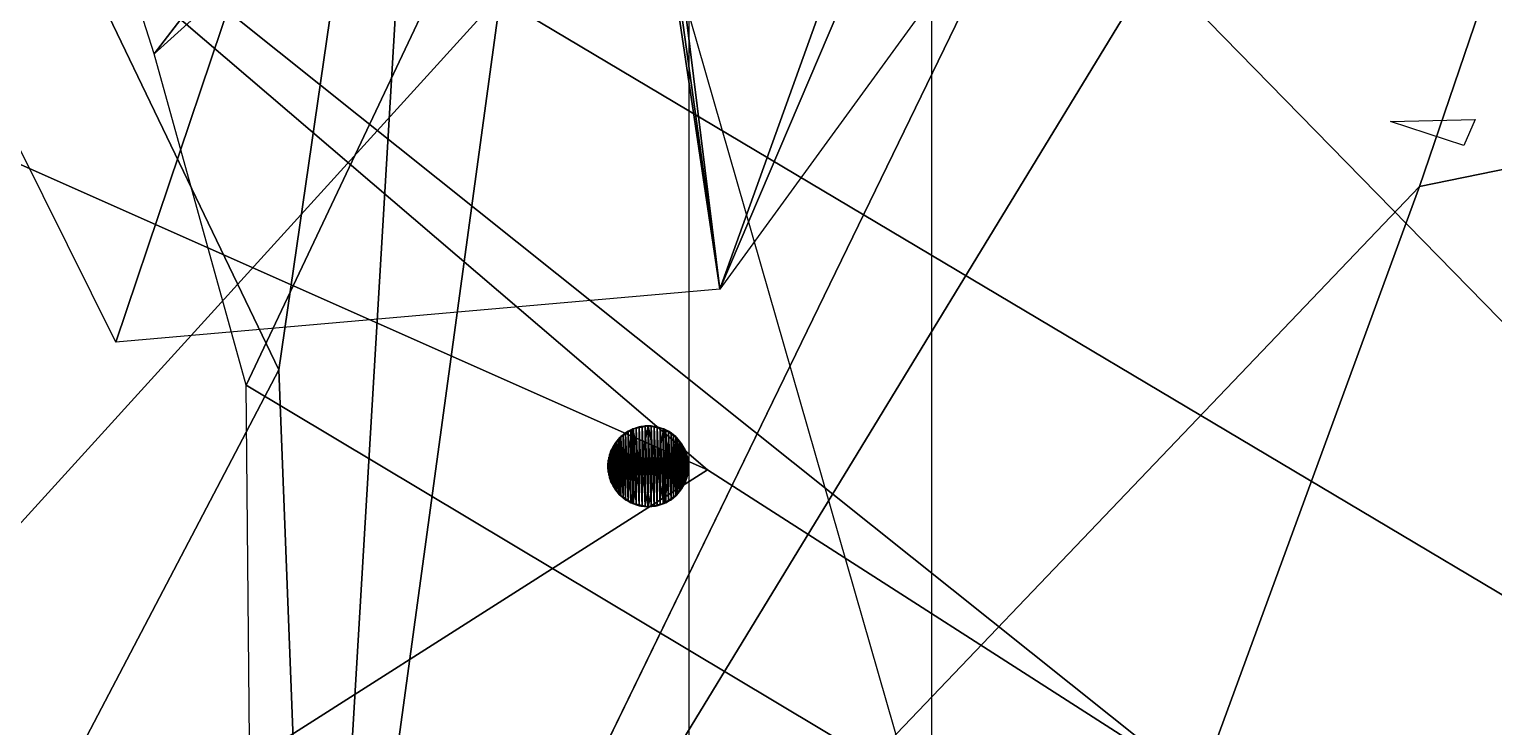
# Model space of a CAD drawing. Extents: x -1989 to 1557, y -2316 to 1157.
# Drawn here: x -115.8 to -25.2, y -1929.9 to -1886.8 of the extents above; entities that cross this region are included whole.
import ezdxf

# ---------------------------------------------------------------- set-up
doc = ezdxf.new("R2010")
doc.units = 0
doc.layers.get('0').update_dxf_attribs({"color": 13, "linetype": 'CONTINUOUS'})
doc.layers.add('COLUMN', color=5, linetype='CONTINUOUS')
doc.layers.add('SITE', color=250, linetype='CONTINUOUS')

# ---------------------------------------------------------------- blocks, each defined once
blk = doc.blocks.new('GROUP_69')
blk.add_line((249.21, 249.21, -79.75), (0, 0))
for points in [[(249.21, 249.21, -79.75), (237.61, 262.29, -80.97), (180.96, 253.42, -72.4), (130.58, 191.08, -53.89), (76.06, 201.15, -49.36), (50.26, 86.73, -23.38), (5.14, 68.73, -14.36), (-36.38, 72.68, -10.17), (-61.13, 61.13, -4.89)], [(91.17, -91.17, -29.17), (87.53, -65.91, -28.01), (130.05, -42.03, -41.61), (169.39, -59.46, -54.21), (204.75, -29.28, -65.52), (182.12, 29.84, -58.28), (180.51, 86.57, -57.76), (229.53, 113.93, -73.45), (224.51, 170.66, -71.84), (274.13, 217.34, -87.72), (249.21, 249.21, -79.75)]]:
    blk.add_polyline3d(points)
mesh = blk.add_polyface()
corners = [(-36.38, 72.68, -10.17), (0, 0), (-61.13, 61.13, -4.89), (5.14, 68.73, -14.36), (50.26, 86.73, -23.38), (249.21, 249.21, -79.75), (130.58, 191.08, -53.89), (76.06, 201.15, -49.36), (180.96, 253.42, -72.4), (237.61, 262.29, -80.97)]
mesh.append_faces([[corners[k] for k in face] for face in [(0, 1, 2), (6, 4, 7), (5, 8, 9)]], dxfattribs={"vtx0": -1})
mesh.append_faces([[corners[k] for k in face] for face in [(1, 4, 5)]], dxfattribs={"vtx0": -1, "vtx1": -1})
mesh.append_faces([[corners[k] for k in face] for face in [(5, 4, 6)]], dxfattribs={"vtx0": -1, "vtx1": -1, "vtx2": -1})
mesh.append_faces([[corners[k] for k in face] for face in [(1, 0, 3), (1, 3, 4), (5, 6, 8)]], dxfattribs={"vtx0": -1, "vtx2": -1})
mesh = blk.add_polyface()
corners = [(249.21, 249.21, -79.75), (87.53, -65.91, -28.01), (0, 0), (180.51, 86.57, -57.76), (130.05, -42.03, -41.61), (169.39, -59.46, -54.21), (224.51, 170.66, -71.84), (274.13, 217.34, -87.72), (229.53, 113.93, -73.45), (182.12, 29.84, -58.28), (204.75, -29.28, -65.52), (91.17, -91.17, -29.17)]
mesh.append_faces([[corners[k] for k in face] for face in [(6, 0, 7), (5, 9, 10)]], dxfattribs={"vtx0": -1})
mesh.append_faces([[corners[k] for k in face] for face in [(0, 1, 2), (1, 3, 4), (4, 3, 5), (9, 5, 3)]], dxfattribs={"vtx0": -1, "vtx1": -1})
mesh.append_faces([[corners[k] for k in face] for face in [(1, 0, 3), (3, 0, 6)]], dxfattribs={"vtx0": -1, "vtx1": -1, "vtx2": -1})
mesh.append_faces([[corners[k] for k in face] for face in [(8, 3, 6), (11, 2, 1)]], dxfattribs={"vtx1": -1})
blk = doc.blocks.new('GROUP_71')
blk.add_line((-188.22, 188.22, -15.06), (-0.52, 0.52, -0.04))
for points in [[(-188.22, 188.22, -15.06), (-121.13, 200.09, -25.48), (-65.59, 178.03, -27.74), (-15.24, 217.91, -41.75), (30.07, 191.14, -41.84), (28.52, 129.39, -29.3), (57.85, 105.31, -28), (132.77, 155.69, -47.07), (156.71, 156.71, -50.15)], [(-43.73, -43.73, -13.99), (-39.1, -6.53, -8.6), (-68.69, 31.84, -9.92), (-142.74, 69.2, -20.24), (-160.92, 147.49, -14.49), (-260.4, 127.24, -36.81), (-314.4, 133.96, -46.81), (-322.16, 171.96, -43.8), (-266.03, 186.06, -30.88), (-217.63, 182.5, -21.63), (-188.22, 188.22, -15.06)]]:
    blk.add_polyline3d(points)
mesh = blk.add_polyface()
corners = [(-121.13, 200.09, -25.48), (-0.52, 0.52, -0.04), (-188.22, 188.22, -15.06), (-65.59, 178.03, -27.74), (-15.24, 217.91, -41.75), (30.07, 191.14, -41.84), (4.48, 6.32, -1.8), (6.15, 6.15, -1.97), (28.52, 129.39, -29.3), (57.85, 105.31, -28), (156.71, 156.71, -50.15), (132.77, 155.69, -47.07)]
mesh.append_faces([[corners[k] for k in face] for face in [(0, 1, 2), (10, 9, 11)]], dxfattribs={"vtx0": -1})
mesh.append_faces([[corners[k] for k in face] for face in [(1, 5, 6), (6, 5, 7), (7, 9, 10), (9, 7, 8)]], dxfattribs={"vtx0": -1, "vtx1": -1})
mesh.append_faces([[corners[k] for k in face] for face in [(1, 0, 3), (1, 3, 4), (1, 4, 5), (7, 5, 8)]], dxfattribs={"vtx0": -1, "vtx2": -1})
mesh = blk.add_polyface()
corners = [(-266.03, 186.06, -30.88), (-314.4, 133.96, -46.81), (-322.16, 171.96, -43.8), (-260.4, 127.24, -36.81), (-217.63, 182.5, -21.63), (-160.92, 147.49, -14.49), (-188.22, 188.22, -15.06), (-0.52, 0.52, -0.04), (-142.74, 69.2, -20.24), (-68.69, 31.84, -9.92), (-39.1, -6.53, -8.6), (-2.97, -2.35, -0.88), (-4.13, -3.74, -1.27), (-4.12, -4.12, -1.32), (-43.73, -43.73, -13.99)]
mesh.append_faces([[corners[k] for k in face] for face in [(0, 1, 2), (10, 13, 14)]], dxfattribs={"vtx0": -1})
mesh.append_faces([[corners[k] for k in face] for face in [(1, 0, 3), (3, 4, 5), (5, 7, 8), (8, 7, 9), (9, 7, 10), (13, 10, 12)]], dxfattribs={"vtx0": -1, "vtx1": -1})
mesh.append_faces([[corners[k] for k in face] for face in [(3, 0, 4), (5, 4, 6), (5, 6, 7), (10, 7, 11), (10, 11, 12)]], dxfattribs={"vtx0": -1, "vtx2": -1})
blk = doc.blocks.new('GROUP_63')
blk.add_polyline3d([(155.41, -155.41, -49.73), (191.4, -150.31, -61.25), (238.32, -109.85, -76.26), (308.79, -89.43, -98.81), (318.02, -32.28, -101.77), (228.58, -9.64, -73.15), (171.62, -51.36, -54.92), (133.48, -53.16, -42.71), (85.32, -20.51, -27.3), (86.25, 22.59, -27.6), (71.01, 71.01, -22.72)])
mesh = blk.add_polyface()
corners = [(71.01, 71.01, -22.72), (58.28, -58.28, -18.65), (0, 0), (58.98, -56.44, -18.87), (59.77, -57.46, -19.13), (64.21, -64.21, -20.55), (85.32, -20.51, -27.3), (155.41, -155.41, -49.73), (133.48, -53.16, -42.71), (171.62, -51.36, -54.92), (191.4, -150.31, -61.25), (197.56, -78.01, -63.22), (228.58, -9.64, -73.15), (199.05, -76.59, -63.7), (203.65, -67.73, -65.17), (204.71, -68.79, -65.51), (210.79, -73.86, -67.45), (238.32, -109.85, -76.26), (207.86, -74.12, -66.51), (318.02, -32.28, -101.77), (308.79, -89.43, -98.81), (86.25, 22.59, -27.6)]
mesh.append_faces([[corners[k] for k in face] for face in [(0, 1, 2), (17, 19, 20)]], dxfattribs={"vtx0": -1})
mesh.append_faces([[corners[k] for k in face] for face in [(1, 0, 3), (3, 0, 4), (4, 0, 5), (5, 6, 7), (7, 9, 10), (11, 12, 13), (13, 12, 14), (14, 12, 15), (15, 12, 16)]], dxfattribs={"vtx0": -1, "vtx1": -1})
mesh.append_faces([[corners[k] for k in face] for face in [(5, 0, 6), (10, 9, 11), (17, 16, 12)]], dxfattribs={"vtx0": -1, "vtx1": -1, "vtx2": -1})
mesh.append_faces([[corners[k] for k in face] for face in [(7, 6, 8), (7, 8, 9), (11, 9, 12), (11, 17, 10), (17, 11, 18), (17, 18, 16), (17, 12, 19)]], dxfattribs={"vtx0": -1, "vtx2": -1})
mesh.append_faces([[corners[k] for k in face] for face in [(21, 6, 0)]], dxfattribs={"vtx1": -1})
blk = doc.blocks.new('GROUP_62')
mesh = blk.add_polyface()
corners = [(-92.86, 111.73, -11.2), (-1.47, 1.47, -0.12), (-95.1, 95.1, -7.61), (-53.23, 104.88, -14.59), (-28.96, 133.32, -23.19), (-11.43, 203.26, -39.28), (1.27, 31.78, -6.51), (27.09, 221.51, -47.55), (-0.61, 8.81, -1.69), (0.06, 8.74, -1.76), (4.13, 27.19, -5.93), (13, 17.82, -5.12), (37.88, 164.44, -37.43), (36.36, 154.26, -35.22), (99.3, 186.1, -49.14), (38.68, 164.57, -37.56), (44.95, 162.97, -37.99), (85.12, 135.86, -37.39), (11.14, 16.3, -4.6), (7.86, 10.21, -2.99), (6.96, 10.04, -2.84), (8.31, 9.72, -2.94), (9.2, 9.2, -2.94), (198.68, 198.68, -63.58), (119.67, 151.77, -44.71), (36.42, 153.9, -35.15), (44.36, 162.06, -37.73), (142.27, 203.18, -57.71), (1.96, 9.1, -2.05)]
mesh.append_faces([[corners[k] for k in face] for face in [(0, 1, 2), (18, 19, 20), (23, 24, 27)]], dxfattribs={"vtx0": -1})
mesh.append_faces([[corners[k] for k in face] for face in [(1, 6, 8), (8, 6, 9), (6, 7, 10), (10, 7, 11), (12, 14, 15), (15, 14, 16), (19, 18, 21), (21, 18, 22), (22, 11, 23), (24, 11, 17), (25, 11, 13)]], dxfattribs={"vtx0": -1, "vtx1": -1})
mesh.append_faces([[corners[k] for k in face] for face in [(1, 5, 6), (23, 11, 24), (17, 11, 25), (13, 11, 7)]], dxfattribs={"vtx0": -1, "vtx1": -1, "vtx2": -1})
mesh.append_faces([[corners[k] for k in face] for face in [(1, 0, 3), (1, 3, 4), (1, 4, 5), (6, 5, 7), (7, 12, 13), (12, 7, 14), (16, 14, 17), (22, 18, 11), (17, 25, 26), (17, 26, 16)]], dxfattribs={"vtx0": -1, "vtx2": -1})
mesh.append_faces([[corners[k] for k in face] for face in [(28, 9, 6)]], dxfattribs={"vtx1": -1})
blk = doc.blocks.new('GROUP_65')
for p, q in [((227.2, 44.17, -72.7), (229.51, 44.7, -73.44)), ((231.23, 38.37, -73.99), (227.2, 44.17, -72.7)), ((229.51, 44.7, -73.44), (231.23, 38.37, -73.99))]:
    blk.add_line(p, q)
blk.add_polyline3d([(188.07, -188.07, -60.18), (169.75, -143.18, -54.32), (207.09, -110.57, -66.27), (269.84, -143.59, -86.35), (310.32, -132.01, -99.3), (349.06, -86.78, -111.7), (341.33, -13.8, -109.23), (286.58, 8.72, -91.71), (285.57, 58.24, -91.38), (312.22, 103.97, -99.91), (255.12, 134.76, -81.64), (206.29, 120.8, -66.01), (158.71, 69.05, -50.79), (142.58, 93.21, -45.62), (130.96, 130.96, -41.91)])
mesh = blk.add_polyface()
corners = [(19.68, -9.22, -6.3), (19.36, -15.78, -6.2), (19.23, -10.86, -6.16), (7.69, 7.69, -2.46), (26.6, 25.88, -8.51), (14.47, 0.99, -4.63), (29.28, 29.28, -9.37), (15.34, -3.83, -4.91), (16.12, -5.38, -5.16), (206.29, 120.8, -66.01), (169.75, -143.18, -54.32), (158.71, 69.05, -50.79), (207.09, -110.57, -66.27), (255.12, 134.76, -81.64), (269.84, -143.59, -86.35), (285.57, 58.24, -91.38), (312.22, 103.97, -99.91), (286.58, 8.72, -91.71), (310.32, -132.01, -99.3), (341.33, -13.8, -109.23), (349.06, -86.78, -111.7), (36.88, 36.88, -11.8), (36.78, 24.62, -11.77), (36.14, 31.07, -11.57), (17.82, -16.43, -5.7), (188.07, -188.07, -60.18), (17.02, -17.02, -5.45), (31.98, 26.78, -10.23), (130.96, 130.96, -41.91), (142.58, 93.21, -45.62), (13.48, -0.02, -4.31), (10.74, -6.1, -3.44)]
mesh.append_faces([[corners[k] for k in face] for face in [(0, 1, 2), (4, 3, 6), (15, 13, 16), (18, 19, 20), (21, 22, 23), (24, 25, 26), (30, 7, 31)]], dxfattribs={"vtx0": -1})
mesh.append_faces([[corners[k] for k in face] for face in [(3, 4, 5), (7, 4, 8), (8, 4, 0), (9, 10, 11), (10, 9, 12), (12, 13, 14), (14, 17, 18), (17, 14, 15), (25, 21, 10)]], dxfattribs={"vtx0": -1, "vtx1": -1})
mesh.append_faces([[corners[k] for k in face] for face in [(5, 4, 7), (14, 13, 15), (25, 1, 0), (25, 0, 4), (25, 22, 21)]], dxfattribs={"vtx0": -1, "vtx1": -1, "vtx2": -1})
mesh.append_faces([[corners[k] for k in face] for face in [(12, 9, 13), (18, 17, 19), (25, 24, 1), (25, 4, 27), (25, 27, 22), (10, 21, 28), (10, 28, 29), (10, 29, 11), (7, 30, 5)]], dxfattribs={"vtx0": -1, "vtx2": -1})
blk = doc.blocks.new('GROUP_60')
mesh = blk.add_polyface()
corners = [(-42.05, -303.63, -97.16), (-76.85, -266.64, -85.33), (-60.63, -177.13, -56.68), (0, 0), (-109.79, -158.18, -50.62), (-165.2, -165.2, -52.86), (-22.61, -118.52, -37.93), (9.12, -55.81, -17.86), (43.17, -43.17, -13.81), (-9.2, -185.76, -59.44), (-13.72, -240.67, -77.01), (-5.92, -157.38, -50.36), (-12.94, -237.85, -76.11), (-12.05, -240.09, -76.83), (1.32, -300.19, -96.06), (38.72, -238.5, -76.32)]
mesh.append_faces([[corners[k] for k in face] for face in [(3, 4, 5), (7, 3, 8), (9, 6, 11), (14, 9, 15)]], dxfattribs={"vtx0": -1})
mesh.append_faces([[corners[k] for k in face] for face in [(4, 3, 2), (6, 3, 7), (10, 9, 12), (12, 9, 13), (0, 10, 14)]], dxfattribs={"vtx0": -1, "vtx1": -1})
mesh.append_faces([[corners[k] for k in face] for face in [(2, 3, 6), (2, 6, 0), (6, 9, 10), (10, 0, 6), (14, 13, 9)]], dxfattribs={"vtx0": -1, "vtx1": -1, "vtx2": -1})
mesh.append_faces([[corners[k] for k in face] for face in [(14, 10, 13)]], dxfattribs={"vtx0": -1, "vtx2": -1})
mesh.append_faces([[corners[k] for k in face] for face in [(0, 1, 2)]], dxfattribs={"vtx2": -1})
blk = doc.blocks.new('GROUP_42')
blk.add_polyline3d([(58.48, -58.48, -18.71), (36.93, -91.94, -29.42), (-6.86, -105.13, -33.64), (-54.23, -153.76, -49.2), (-55.51, -219.34, -70.19), (-92.19, -285.52, -91.37), (-141.65, -296.05, -94.74), (-171.68, -250.52, -80.17), (-195.84, -238.98, -76.47), (-193.71, -193.71, -61.99)])
mesh = blk.add_polyface()
corners = [(-119.37, -187.41, -59.97), (-92.19, -285.52, -91.37), (-141.65, -296.05, -94.74), (-117.89, -188.93, -60.46), (-116.98, -186.46, -59.67), (-193.71, -193.71, -61.99), (-171.68, -250.52, -80.17), (-195.84, -238.98, -76.47), (0, 0), (-45.33, -78.56, -25.14), (-54.23, -153.76, -49.2), (-55.51, -219.34, -70.19), (-40.85, -78.51, -25.12), (-39.59, -78.32, -25.06), (-6.86, -105.13, -33.64), (36.93, -91.94, -29.42), (58.48, -58.48, -18.71), (-42.66, -83.19, -26.62), (-44.67, -79.49, -25.44), (-42.1, -82.11, -26.28)]
mesh.append_faces([[corners[k] for k in face] for face in [(5, 6, 7), (1, 10, 11), (15, 8, 16), (17, 9, 18)]], dxfattribs={"vtx0": -1})
mesh.append_faces([[corners[k] for k in face] for face in [(6, 0, 2), (0, 8, 4), (9, 8, 12), (12, 8, 13), (14, 8, 15), (10, 17, 14)]], dxfattribs={"vtx0": -1, "vtx1": -1})
mesh.append_faces([[corners[k] for k in face] for face in [(6, 8, 0), (4, 8, 9), (4, 9, 1), (1, 9, 10), (13, 8, 14), (17, 10, 9)]], dxfattribs={"vtx0": -1, "vtx1": -1, "vtx2": -1})
mesh.append_faces([[corners[k] for k in face] for face in [(0, 1, 2), (1, 0, 3), (1, 3, 4), (6, 5, 8), (14, 17, 19), (14, 19, 13)]], dxfattribs={"vtx0": -1, "vtx2": -1})
blk = doc.blocks.new('GROUP_76')
at = {"color": 251}
for name, p, rotation in [('GROUP_65', (314.96, 304.77, 433.43), 128), ('GROUP_63', (299.82, 306.32, 101.81), 136.0000000000001), ('GROUP_69', (302.85, 306.01, 168.13), 93.00000000000001), ('GROUP_42', (319.51, 304.31, 532.92), 353)]:
    blk.add_blockref(name, p, dxfattribs=dict(at, rotation=rotation))
for name, p, xscale, yscale, zscale, rotation in [('GROUP_62', (311.93, 305.08, 367.11), 1.000882994300637, 1.000882994300637, 1.000882994300637, 70), ('GROUP_60', (317.99, 304.46, 499.76), 1.000971741596683, 1.000971741596683, 1.000971741596682, 15)]:
    blk.add_blockref(name, p, dxfattribs=dict(at, xscale=xscale, yscale=yscale, zscale=zscale, rotation=rotation))
at = {"color": 55, "rotation": 349}
blk.add_blockref('GROUP_71', (301.33, 306.17, 134.97), dxfattribs=at)
blk = doc.blocks.new('GROUP_87')
at = {"extrusion": (0.251814, -0.102626, 0.962319), "zscale": 0.6899999999999963, "rotation": 40.66393120025452}
blk.add_blockref('GROUP_76', (330.73, -475.68, 425.15), dxfattribs=at)
at = {"zscale": 0.69}
blk.add_blockref('GROUP_76', (0, 0, 393.05), dxfattribs=at)
blk = doc.blocks.new('COMPONENT_22')
blk.add_blockref('GROUP_87', (-304.38, -304.58))
blk = doc.blocks.new('GROUP_1')
at = {"color": 7}
for p, q in [((62.41, 404.81, 190), (61.599, 404.268, 190)), ((62.41, 404.81), (61.599, 404.268)), ((61.599, 404.268), (62.41, 404.81, 190)), ((61.958, 404.566, 190), (61.808, 404.455, 190)), ((62.117, 404.665, 190), (61.958, 404.566, 190)), ((62.282, 404.752, 190), (62.117, 404.665, 190)), ((62.453, 404.827, 190), (62.282, 404.752, 190)), ((63.367, 405, 190), (62.41, 404.81, 190)), ((63.367, 405), (62.41, 404.81)), ((62.41, 404.81), (63.367, 405, 190)), ((62.41, 404.81, 190), (62.41, 404.81)), ((62.63, 404.889, 190), (62.453, 404.827, 190)), ((62.81, 404.938, 190), (62.63, 404.889, 190)), ((62.994, 404.972, 190), (62.81, 404.938, 190)), ((63.18, 404.993, 190), (62.994, 404.972, 190)), ((63.367, 405, 190), (63.18, 404.993, 190)), ((64.323, 404.81, 190), (63.367, 405, 190)), ((63.367, 405, 190), (63.367, 405)), ((64.323, 404.81), (63.367, 405)), ((63.367, 405), (64.323, 404.81, 190)), ((63.553, 404.993, 190), (63.367, 405, 190)), ((63.739, 404.972, 190), (63.553, 404.993, 190)), ((63.923, 404.938, 190), (63.739, 404.972, 190)), ((64.104, 404.889, 190), (63.923, 404.938, 190)), ((64.28, 404.827, 190), (64.104, 404.889, 190)), ((64.451, 404.752, 190), (64.28, 404.827, 190)), ((65.134, 404.268, 190), (64.323, 404.81, 190)), ((65.134, 404.268), (64.323, 404.81)), ((64.323, 404.81), (65.134, 404.268, 190)), ((64.323, 404.81, 190), (64.323, 404.81)), ((64.617, 404.665, 190), (64.451, 404.752, 190)), ((64.775, 404.566, 190), (64.617, 404.665, 190)), ((64.925, 404.455, 190), (64.775, 404.566, 190)), ((61.599, 404.268, 190), (61.057, 403.457, 190)), ((61.599, 404.268), (61.057, 403.457)), ((61.057, 403.457), (61.599, 404.268, 190)), ((61.202, 403.75, 190), (61.114, 403.585, 190)), ((61.301, 403.908, 190), (61.202, 403.75, 190)), ((61.412, 404.059, 190), (61.301, 403.908, 190)), ((61.534, 404.2, 190), (61.412, 404.059, 190)), ((61.666, 404.333, 190), (61.534, 404.2, 190)), ((61.599, 404.268, 190), (61.599, 404.268)), ((61.808, 404.455, 190), (61.666, 404.333, 190)), ((65.067, 404.333, 190), (64.925, 404.455, 190)), ((65.199, 404.2, 190), (65.067, 404.333, 190)), ((65.676, 403.457, 190), (65.134, 404.268, 190)), ((65.134, 404.268, 190), (65.134, 404.268)), ((65.676, 403.457), (65.134, 404.268)), ((65.134, 404.268), (65.676, 403.457, 190)), ((65.321, 404.059, 190), (65.199, 404.2, 190)), ((65.432, 403.908, 190), (65.321, 404.059, 190)), ((65.532, 403.75, 190), (65.432, 403.908, 190)), ((65.619, 403.585, 190), (65.532, 403.75, 190)), ((61.057, 403.457, 190), (60.867, 402.5, 190)), ((61.057, 403.457), (60.867, 402.5)), ((60.867, 402.5), (61.057, 403.457, 190)), ((60.895, 402.873, 190), (60.874, 402.687, 190)), ((60.929, 403.056, 190), (60.895, 402.873, 190)), ((60.978, 403.237, 190), (60.929, 403.056, 190)), ((61.039, 403.413, 190), (60.978, 403.237, 190)), ((61.114, 403.585, 190), (61.039, 403.413, 190)), ((61.057, 403.457, 190), (61.057, 403.457)), ((65.694, 403.413, 190), (65.619, 403.585, 190)), ((65.867, 402.5, 190), (65.676, 403.457, 190)), ((65.867, 402.5), (65.676, 403.457)), ((65.676, 403.457), (65.867, 402.5, 190)), ((65.676, 403.457, 190), (65.676, 403.457)), ((65.755, 403.237, 190), (65.694, 403.413, 190)), ((65.804, 403.056, 190), (65.755, 403.237, 190)), ((65.839, 402.873, 190), (65.804, 403.056, 190)), ((65.86, 402.687, 190), (65.839, 402.873, 190)), ((60.874, 402.687, 190), (60.867, 402.5, 190)), ((60.867, 402.5, 190), (61.057, 401.543, 190)), ((60.867, 402.5, 190), (60.867, 402.5)), ((60.867, 402.5), (61.057, 401.543)), ((61.057, 401.543), (60.867, 402.5, 190)), ((60.867, 402.5, 190), (60.874, 402.313, 190)), ((60.874, 402.313, 190), (60.895, 402.127, 190)), ((60.895, 402.127, 190), (60.929, 401.944, 190)), ((60.929, 401.944, 190), (60.978, 401.763, 190)), ((65.676, 401.543, 190), (65.867, 402.5, 190)), ((65.676, 401.543), (65.867, 402.5)), ((65.867, 402.5), (65.676, 401.543, 190)), ((65.755, 401.763, 190), (65.804, 401.944, 190)), ((65.804, 401.944, 190), (65.839, 402.127, 190)), ((65.839, 402.127, 190), (65.86, 402.313, 190)), ((65.867, 402.5, 190), (65.86, 402.687, 190)), ((65.86, 402.313, 190), (65.867, 402.5, 190)), ((65.867, 402.5, 190), (65.867, 402.5)), ((60.978, 401.763, 190), (61.039, 401.587, 190)), ((61.039, 401.587, 190), (61.114, 401.415, 190)), ((61.057, 401.543, 190), (61.599, 400.732, 190)), ((61.057, 401.543, 190), (61.057, 401.543)), ((61.057, 401.543), (61.599, 400.732)), ((61.599, 400.732), (61.057, 401.543, 190)), ((61.114, 401.415, 190), (61.202, 401.25, 190)), ((61.202, 401.25, 190), (61.301, 401.092, 190)), ((61.301, 401.092, 190), (61.412, 400.941, 190)), ((61.412, 400.941, 190), (61.534, 400.8, 190)), ((65.134, 400.732, 190), (65.676, 401.543, 190)), ((65.134, 400.732), (65.676, 401.543)), ((65.676, 401.543), (65.134, 400.732, 190)), ((65.199, 400.8, 190), (65.321, 400.941, 190)), ((65.321, 400.941, 190), (65.432, 401.092, 190)), ((65.432, 401.092, 190), (65.532, 401.25, 190)), ((65.532, 401.25, 190), (65.619, 401.415, 190)), ((65.619, 401.415, 190), (65.694, 401.587, 190)), ((65.676, 401.543, 190), (65.676, 401.543)), ((65.694, 401.587, 190), (65.755, 401.763, 190)), ((61.534, 400.8, 190), (61.666, 400.667, 190)), ((61.599, 400.732, 190), (62.41, 400.19, 190)), ((61.599, 400.732, 190), (61.599, 400.732)), ((61.599, 400.732), (62.41, 400.19)), ((62.41, 400.19), (61.599, 400.732, 190)), ((61.666, 400.667, 190), (61.808, 400.545, 190)), ((61.808, 400.545, 190), (61.958, 400.435, 190)), ((61.958, 400.435, 190), (62.117, 400.335, 190)), ((62.117, 400.335, 190), (62.282, 400.248, 190)), ((62.282, 400.248, 190), (62.453, 400.173, 190)), ((62.41, 400.19, 190), (63.367, 400, 190)), ((62.41, 400.19, 190), (62.41, 400.19)), ((62.41, 400.19), (63.367, 400)), ((63.367, 400), (62.41, 400.19, 190)), ((62.453, 400.173, 190), (62.63, 400.111, 190)), ((62.63, 400.111, 190), (62.81, 400.063, 190)), ((62.81, 400.063, 190), (62.994, 400.028, 190)), ((62.994, 400.028, 190), (63.18, 400.007, 190)), ((63.367, 400, 190), (64.323, 400.19, 190)), ((63.367, 400), (64.323, 400.19)), ((64.323, 400.19), (63.367, 400, 190)), ((63.553, 400.007, 190), (63.739, 400.028, 190)), ((63.739, 400.028, 190), (63.923, 400.063, 190)), ((63.923, 400.063, 190), (64.104, 400.111, 190)), ((64.104, 400.111, 190), (64.28, 400.173, 190)), ((64.28, 400.173, 190), (64.451, 400.248, 190)), ((64.323, 400.19, 190), (65.134, 400.732, 190)), ((64.323, 400.19), (65.134, 400.732)), ((65.134, 400.732), (64.323, 400.19, 190)), ((64.323, 400.19, 190), (64.323, 400.19)), ((64.451, 400.248, 190), (64.617, 400.335, 190)), ((64.617, 400.335, 190), (64.775, 400.435, 190)), ((64.775, 400.435, 190), (64.925, 400.545, 190)), ((64.925, 400.545, 190), (65.067, 400.667, 190)), ((65.067, 400.667, 190), (65.199, 400.8, 190)), ((65.134, 400.732, 190), (65.134, 400.732)), ((63.18, 400.007, 190), (63.367, 400, 190)), ((63.367, 400, 190), (63.553, 400.007, 190)), ((63.367, 400, 190), (63.367, 400))]:
    blk.add_line(p, q, dxfattribs=at)
at = {"layer": 'COLUMN', "color": 7}
blk.add_polyline3d([(65.867, 402.5, 190), (65.825, 402.955, 190), (65.691, 403.42, 190), (65.459, 403.868, 190), (65.134, 404.268, 190), (64.735, 404.593, 190), (64.287, 404.825, 190), (63.821, 404.958, 190), (63.367, 405, 190), (62.912, 404.958, 190), (62.446, 404.825, 190), (61.999, 404.593, 190), (61.599, 404.268, 190), (61.274, 403.868, 190), (61.042, 403.42, 190), (60.908, 402.955, 190), (60.867, 402.5, 190), (60.908, 402.045, 190), (61.042, 401.58, 190), (61.274, 401.132, 190), (61.599, 400.732, 190), (61.999, 400.408, 190), (62.446, 400.176, 190), (62.912, 400.042, 190), (63.367, 400, 190), (63.821, 400.042, 190), (64.287, 400.176, 190), (64.735, 400.408, 190), (65.134, 400.732, 190), (65.459, 401.132, 190), (65.691, 401.58, 190), (65.825, 402.045, 190), (65.867, 402.5, 190)], close=True, dxfattribs=at)
at = {"layer": 'SITE', "color": 7}
for points in [[(65.867, 2742.5, 0), (65.867, 2.5, 0)], [(80.867, 2742.5, 0), (80.867, 2.5, 0)]]:
    blk.add_polyline3d(points, dxfattribs=at)
at = {"layer": 'COLUMN', "color": 7}
mesh = blk.add_polyface(dxfattribs=at)
corners = [(61.057, 401.543, 190), (61.057, 403.457, 190), (60.867, 402.5, 190), (61.599, 400.732, 190), (61.599, 404.268, 190), (62.41, 400.19, 190), (62.41, 404.81, 190), (63.367, 400, 190), (63.367, 405, 190), (64.323, 400.19, 190), (64.323, 404.81, 190), (65.134, 400.732, 190), (65.134, 404.268, 190), (65.676, 401.543, 190), (65.676, 403.457, 190), (65.867, 402.5, 190)]
mesh.append_faces([[corners[k] for k in face] for face in [(0, 1, 2), (14, 13, 15)]], dxfattribs={"vtx0": -1, "color": 7})
mesh.append_faces([[corners[k] for k in face] for face in [(1, 3, 4), (4, 5, 6), (6, 7, 8), (8, 9, 10), (10, 11, 12), (12, 13, 14)]], dxfattribs={"vtx0": -1, "vtx1": -1, "color": 7})
mesh.append_faces([[corners[k] for k in face] for face in [(1, 0, 3), (4, 3, 5), (6, 5, 7), (8, 7, 9), (10, 9, 11), (12, 11, 13)]], dxfattribs={"vtx0": -1, "vtx2": -1, "color": 7})
mesh = blk.add_polyface(dxfattribs=at)
corners = [(61.057, 403.457), (61.057, 401.543), (60.867, 402.5), (61.599, 404.268), (61.599, 400.732), (62.41, 404.81), (62.41, 400.19), (63.367, 405), (63.367, 400), (64.323, 404.81), (64.323, 400.19), (65.134, 404.268), (65.134, 400.732), (65.676, 403.457), (65.676, 401.543), (65.867, 402.5)]
mesh.append_faces([[corners[k] for k in face] for face in [(0, 1, 2), (14, 13, 15)]], dxfattribs={"vtx0": -1, "color": 7})
mesh.append_faces([[corners[k] for k in face] for face in [(1, 3, 4), (4, 5, 6), (6, 7, 8), (8, 9, 10), (10, 11, 12), (12, 13, 14)]], dxfattribs={"vtx0": -1, "vtx1": -1, "color": 7})
mesh.append_faces([[corners[k] for k in face] for face in [(1, 0, 3), (4, 3, 5), (6, 5, 7), (8, 7, 9), (10, 9, 11), (12, 11, 13)]], dxfattribs={"vtx0": -1, "vtx2": -1, "color": 7})
mesh = blk.add_polyface(dxfattribs=at)
corners = [(60.874, 402.313, 190), (60.874, 402.687, 190), (60.867, 402.5, 190), (60.895, 402.127, 190), (60.895, 402.873, 190), (60.929, 401.944, 190), (60.929, 403.056, 190), (60.978, 401.763, 190), (60.978, 403.237, 190), (61.039, 401.587, 190), (61.039, 403.413, 190), (61.114, 401.415, 190), (61.114, 403.585, 190), (61.202, 401.25, 190), (61.202, 403.75, 190), (61.301, 401.092, 190), (61.301, 403.908, 190), (61.412, 400.941, 190), (61.412, 404.059, 190), (61.534, 400.8, 190), (61.534, 404.2, 190), (61.666, 400.667, 190), (61.666, 404.333, 190), (61.808, 400.545, 190), (61.808, 404.455, 190), (61.958, 400.435, 190), (61.958, 404.566, 190), (62.117, 400.335, 190), (62.117, 404.665, 190), (62.282, 400.248, 190), (62.282, 404.752, 190), (62.453, 400.173, 190), (62.453, 404.827, 190), (62.63, 400.111, 190), (62.63, 404.889, 190), (62.81, 400.063, 190), (62.81, 404.938, 190), (62.994, 400.028, 190), (62.994, 404.972, 190), (63.18, 400.007, 190), (63.18, 404.993, 190), (63.367, 400, 190), (63.367, 405, 190), (63.553, 400.007, 190), (63.553, 404.993, 190), (63.739, 400.028, 190), (63.739, 404.972, 190), (63.923, 400.063, 190), (63.923, 404.938, 190), (64.104, 400.111, 190), (64.104, 404.889, 190), (64.28, 400.173, 190), (64.28, 404.827, 190), (64.451, 400.248, 190), (64.451, 404.752, 190), (64.617, 400.335, 190), (64.617, 404.665, 190), (64.775, 400.435, 190), (64.775, 404.566, 190), (64.925, 400.545, 190), (64.925, 404.455, 190), (65.067, 400.667, 190), (65.067, 404.333, 190), (65.199, 400.8, 190), (65.199, 404.2, 190), (65.321, 400.941, 190), (65.321, 404.059, 190), (65.432, 401.092, 190), (65.432, 403.908, 190), (65.532, 401.25, 190), (65.532, 403.75, 190), (65.619, 401.415, 190), (65.619, 403.585, 190), (65.694, 401.587, 190), (65.694, 403.413, 190), (65.755, 401.763, 190), (65.755, 403.237, 190), (65.804, 401.944, 190), (65.804, 403.056, 190), (65.839, 402.127, 190), (65.839, 402.873, 190), (65.86, 402.313, 190), (65.86, 402.687, 190), (65.867, 402.5, 190)]
mesh.append_faces([[corners[k] for k in face] for face in [(0, 1, 2), (82, 81, 83)]], dxfattribs={"vtx0": -1, "color": 7})
mesh.append_faces([[corners[k] for k in face] for face in [(1, 3, 4), (4, 5, 6), (6, 7, 8), (8, 9, 10), (10, 11, 12), (12, 13, 14), (14, 15, 16), (16, 17, 18), (18, 19, 20), (20, 21, 22), (22, 23, 24), (24, 25, 26), (26, 27, 28), (28, 29, 30), (30, 31, 32), (32, 33, 34), (34, 35, 36), (36, 37, 38), (38, 39, 40), (40, 41, 42), (42, 43, 44), (44, 45, 46), (46, 47, 48), (48, 49, 50), (50, 51, 52), (52, 53, 54), (54, 55, 56), (56, 57, 58), (58, 59, 60), (60, 61, 62), (62, 63, 64), (64, 65, 66), (66, 67, 68), (68, 69, 70), (70, 71, 72), (72, 73, 74), (74, 75, 76), (76, 77, 78), (78, 79, 80), (80, 81, 82)]], dxfattribs={"vtx0": -1, "vtx1": -1, "color": 7})
mesh.append_faces([[corners[k] for k in face] for face in [(1, 0, 3), (4, 3, 5), (6, 5, 7), (8, 7, 9), (10, 9, 11), (12, 11, 13), (14, 13, 15), (16, 15, 17), (18, 17, 19), (20, 19, 21), (22, 21, 23), (24, 23, 25), (26, 25, 27), (28, 27, 29), (30, 29, 31), (32, 31, 33), (34, 33, 35), (36, 35, 37), (38, 37, 39), (40, 39, 41), (42, 41, 43), (44, 43, 45), (46, 45, 47), (48, 47, 49), (50, 49, 51), (52, 51, 53), (54, 53, 55), (56, 55, 57), (58, 57, 59), (60, 59, 61), (62, 61, 63), (64, 63, 65), (66, 65, 67), (68, 67, 69), (70, 69, 71), (72, 71, 73), (74, 73, 75), (76, 75, 77), (78, 77, 79), (80, 79, 81)]], dxfattribs={"vtx0": -1, "vtx2": -1, "color": 7})
mesh = blk.add_polyface(dxfattribs=at)
corners = [(62.41, 404.81, 190), (62.41, 404.81), (61.599, 404.268)]
mesh.append_faces([[corners[k] for k in face] for face in [(0, 1, 2)]], dxfattribs={"color": 7})
mesh = blk.add_polyface(dxfattribs=at)
corners = [(62.41, 404.81, 190), (61.599, 404.268), (61.599, 404.268, 190)]
mesh.append_faces([[corners[k] for k in face] for face in [(0, 1, 2)]], dxfattribs={"color": 7})
mesh = blk.add_polyface(dxfattribs=at)
corners = [(63.367, 405, 190), (63.367, 405), (62.41, 404.81)]
mesh.append_faces([[corners[k] for k in face] for face in [(0, 1, 2)]], dxfattribs={"color": 7})
mesh = blk.add_polyface(dxfattribs=at)
corners = [(63.367, 405, 190), (62.41, 404.81), (62.41, 404.81, 190)]
mesh.append_faces([[corners[k] for k in face] for face in [(0, 1, 2)]], dxfattribs={"color": 7})
mesh = blk.add_polyface(dxfattribs=at)
corners = [(64.323, 404.81, 190), (64.323, 404.81), (63.367, 405)]
mesh.append_faces([[corners[k] for k in face] for face in [(0, 1, 2)]], dxfattribs={"color": 7})
mesh = blk.add_polyface(dxfattribs=at)
corners = [(64.323, 404.81, 190), (63.367, 405), (63.367, 405, 190)]
mesh.append_faces([[corners[k] for k in face] for face in [(0, 1, 2)]], dxfattribs={"color": 7})
mesh = blk.add_polyface(dxfattribs=at)
corners = [(65.134, 404.268, 190), (65.134, 404.268), (64.323, 404.81)]
mesh.append_faces([[corners[k] for k in face] for face in [(0, 1, 2)]], dxfattribs={"color": 7})
mesh = blk.add_polyface(dxfattribs=at)
corners = [(65.134, 404.268, 190), (64.323, 404.81), (64.323, 404.81, 190)]
mesh.append_faces([[corners[k] for k in face] for face in [(0, 1, 2)]], dxfattribs={"color": 7})
mesh = blk.add_polyface(dxfattribs=at)
corners = [(61.599, 404.268), (61.057, 403.457), (61.599, 404.268, 190)]
mesh.append_faces([[corners[k] for k in face] for face in [(0, 1, 2)]], dxfattribs={"color": 7})
mesh = blk.add_polyface(dxfattribs=at)
corners = [(61.599, 404.268, 190), (61.057, 403.457), (61.057, 403.457, 190)]
mesh.append_faces([[corners[k] for k in face] for face in [(0, 1, 2)]], dxfattribs={"color": 7})
mesh = blk.add_polyface(dxfattribs=at)
corners = [(65.134, 404.268), (65.676, 403.457, 190), (65.676, 403.457)]
mesh.append_faces([[corners[k] for k in face] for face in [(0, 1, 2)]], dxfattribs={"color": 7})
mesh = blk.add_polyface(dxfattribs=at)
corners = [(65.134, 404.268, 190), (65.676, 403.457, 190), (65.134, 404.268)]
mesh.append_faces([[corners[k] for k in face] for face in [(0, 1, 2)]], dxfattribs={"color": 7})
mesh = blk.add_polyface(dxfattribs=at)
corners = [(61.057, 403.457), (60.867, 402.5), (61.057, 403.457, 190)]
mesh.append_faces([[corners[k] for k in face] for face in [(0, 1, 2)]], dxfattribs={"color": 7})
mesh = blk.add_polyface(dxfattribs=at)
corners = [(61.057, 403.457, 190), (60.867, 402.5), (60.867, 402.5, 190)]
mesh.append_faces([[corners[k] for k in face] for face in [(0, 1, 2)]], dxfattribs={"color": 7})
mesh = blk.add_polyface(dxfattribs=at)
corners = [(65.676, 403.457), (65.867, 402.5, 190), (65.867, 402.5)]
mesh.append_faces([[corners[k] for k in face] for face in [(0, 1, 2)]], dxfattribs={"color": 7})
mesh = blk.add_polyface(dxfattribs=at)
corners = [(65.676, 403.457, 190), (65.867, 402.5, 190), (65.676, 403.457)]
mesh.append_faces([[corners[k] for k in face] for face in [(0, 1, 2)]], dxfattribs={"color": 7})
mesh = blk.add_polyface(dxfattribs=at)
corners = [(60.867, 402.5), (61.057, 401.543), (60.867, 402.5, 190)]
mesh.append_faces([[corners[k] for k in face] for face in [(0, 1, 2)]], dxfattribs={"color": 7})
mesh = blk.add_polyface(dxfattribs=at)
corners = [(60.867, 402.5, 190), (61.057, 401.543), (61.057, 401.543, 190)]
mesh.append_faces([[corners[k] for k in face] for face in [(0, 1, 2)]], dxfattribs={"color": 7})
mesh = blk.add_polyface(dxfattribs=at)
corners = [(65.867, 402.5), (65.676, 401.543, 190), (65.676, 401.543)]
mesh.append_faces([[corners[k] for k in face] for face in [(0, 1, 2)]], dxfattribs={"color": 7})
mesh = blk.add_polyface(dxfattribs=at)
corners = [(65.867, 402.5, 190), (65.676, 401.543, 190), (65.867, 402.5)]
mesh.append_faces([[corners[k] for k in face] for face in [(0, 1, 2)]], dxfattribs={"color": 7})
mesh = blk.add_polyface(dxfattribs=at)
corners = [(61.057, 401.543), (61.599, 400.732), (61.057, 401.543, 190)]
mesh.append_faces([[corners[k] for k in face] for face in [(0, 1, 2)]], dxfattribs={"color": 7})
mesh = blk.add_polyface(dxfattribs=at)
corners = [(61.057, 401.543, 190), (61.599, 400.732), (61.599, 400.732, 190)]
mesh.append_faces([[corners[k] for k in face] for face in [(0, 1, 2)]], dxfattribs={"color": 7})
mesh = blk.add_polyface(dxfattribs=at)
corners = [(65.676, 401.543), (65.134, 400.732, 190), (65.134, 400.732)]
mesh.append_faces([[corners[k] for k in face] for face in [(0, 1, 2)]], dxfattribs={"color": 7})
mesh = blk.add_polyface(dxfattribs=at)
corners = [(65.676, 401.543, 190), (65.134, 400.732, 190), (65.676, 401.543)]
mesh.append_faces([[corners[k] for k in face] for face in [(0, 1, 2)]], dxfattribs={"color": 7})
mesh = blk.add_polyface(dxfattribs=at)
corners = [(61.599, 400.732, 190), (61.599, 400.732), (62.41, 400.19)]
mesh.append_faces([[corners[k] for k in face] for face in [(0, 1, 2)]], dxfattribs={"color": 7})
mesh = blk.add_polyface(dxfattribs=at)
corners = [(61.599, 400.732, 190), (62.41, 400.19), (62.41, 400.19, 190)]
mesh.append_faces([[corners[k] for k in face] for face in [(0, 1, 2)]], dxfattribs={"color": 7})
mesh = blk.add_polyface(dxfattribs=at)
corners = [(62.41, 400.19, 190), (62.41, 400.19), (63.367, 400)]
mesh.append_faces([[corners[k] for k in face] for face in [(0, 1, 2)]], dxfattribs={"color": 7})
mesh = blk.add_polyface(dxfattribs=at)
corners = [(62.41, 400.19, 190), (63.367, 400), (63.367, 400, 190)]
mesh.append_faces([[corners[k] for k in face] for face in [(0, 1, 2)]], dxfattribs={"color": 7})
mesh = blk.add_polyface(dxfattribs=at)
corners = [(63.367, 400, 190), (63.367, 400), (64.323, 400.19)]
mesh.append_faces([[corners[k] for k in face] for face in [(0, 1, 2)]], dxfattribs={"color": 7})
mesh = blk.add_polyface(dxfattribs=at)
corners = [(63.367, 400, 190), (64.323, 400.19), (64.323, 400.19, 190)]
mesh.append_faces([[corners[k] for k in face] for face in [(0, 1, 2)]], dxfattribs={"color": 7})
mesh = blk.add_polyface(dxfattribs=at)
corners = [(64.323, 400.19, 190), (64.323, 400.19), (65.134, 400.732)]
mesh.append_faces([[corners[k] for k in face] for face in [(0, 1, 2)]], dxfattribs={"color": 7})
mesh = blk.add_polyface(dxfattribs=at)
corners = [(64.323, 400.19, 190), (65.134, 400.732), (65.134, 400.732, 190)]
mesh.append_faces([[corners[k] for k in face] for face in [(0, 1, 2)]], dxfattribs={"color": 7})

msp = doc.modelspace()

# ---------------------------------------------------------------- block references
at = {"color": 7}
msp.add_blockref('GROUP_1', (-140.867, -2316.287), dxfattribs=at)
at = {"xscale": 0.7409999999999995, "yscale": 0.7409999999999995, "zscale": 0.7409999999999995}
msp.add_blockref('COMPONENT_22', (9.308, -1700.971, -0.132), dxfattribs=at)

doc.saveas('drawing.dxf')
